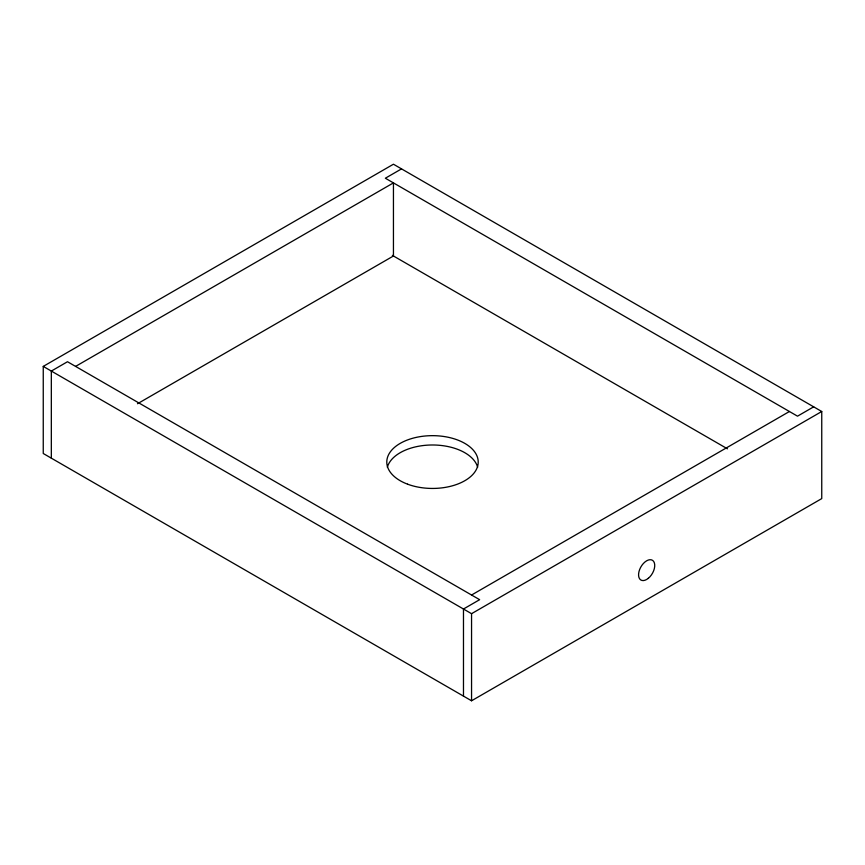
<?xml version="1.0" encoding="UTF-8"?>
<svg xmlns="http://www.w3.org/2000/svg" width="865" height="865" viewBox="0 0 865 865"><rect width="100%" height="100%" fill="white"/><g stroke="black" fill="none" stroke-linecap="round" stroke-linejoin="round"><path stroke-width="1.3" d="M43.25 366.403L393.445 164.22L821.75 411.502L821.75 498.597L471.555 700.78L43.25 453.498L43.25 366.403L471.555 613.685L821.75 411.502M401.522 168.891L385.358 178.222L797.508 416.173L813.673 406.842M75.579 366.403L393.445 182.883L393.445 255.986L137.513 403.739M471.555 595.023L789.421 411.502M392.364 255.359L727.454 448.827M471.555 613.685L471.555 700.78M463.478 696.109L463.478 609.014L479.643 599.683L67.492 361.732L51.327 371.063L51.327 458.158M387.347 467.251A45.715 26.393 0 0 1 432.5 444.988A45.715 26.393 0 0 1 477.653 467.251M407.599 484.184A45.715 26.393 0 0 0 478.15 463.435A45.715 26.393 0 0 0 411.751 438.533A45.715 26.393 0 0 0 407.599 484.184M648.339 578.296A11.429 6.596 -60 0 0 652.664 560.423A11.429 6.596 -60 0 0 638.965 571.689A11.429 6.596 -60 0 0 648.339 578.296"/></g></svg>
